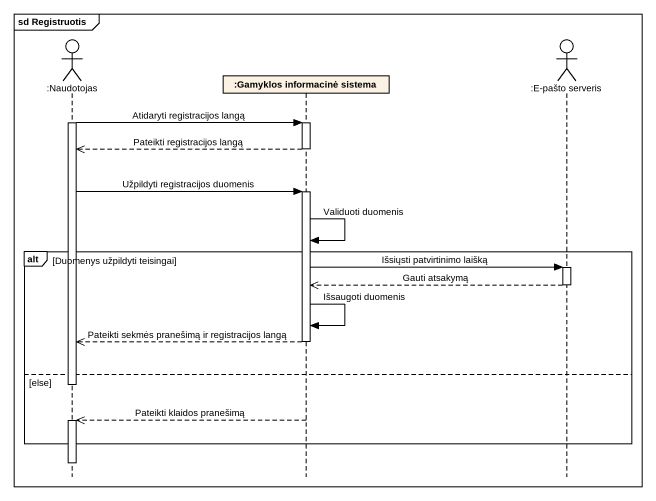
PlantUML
@startuml
mainframe sd Registruotis
hide footbox
actor ":Naudotojas" as Naudotojas
participant ":Gamyklos informacinė sistema" as Gamyklos_informacinė_sistema
actor ":E-pašto serveris" as E_pašto_serveris

activate Naudotojas
Naudotojas -> Gamyklos_informacinė_sistema : Atidaryti registracijos langą
activate Gamyklos_informacinė_sistema
Gamyklos_informacinė_sistema -->> Naudotojas : Pateikti registracijos langą
deactivate Gamyklos_informacinė_sistema
Naudotojas -> Gamyklos_informacinė_sistema : Užpildyti registracijos duomenis
activate Gamyklos_informacinė_sistema
Gamyklos_informacinė_sistema -> Gamyklos_informacinė_sistema : Validuoti duomenis
alt Duomenys užpildyti teisingai
  Gamyklos_informacinė_sistema -> E_pašto_serveris : Išsiųsti patvirtinimo laišką
  activate E_pašto_serveris
  E_pašto_serveris -->> Gamyklos_informacinė_sistema : Gauti atsakymą
  deactivate E_pašto_serveris
  Gamyklos_informacinė_sistema -> Gamyklos_informacinė_sistema : Išsaugoti duomenis
  Gamyklos_informacinė_sistema -->> Naudotojas : Pateikti sekmės pranešimą ir registracijos langą
  deactivate Gamyklos_informacinė_sistema
else else
  deactivate Naudotojas
  Gamyklos_informacinė_sistema -->> Naudotojas : Pateikti klaidos pranešimą
  activate Naudotojas
end
deactivate Naudotojas
@enduml
